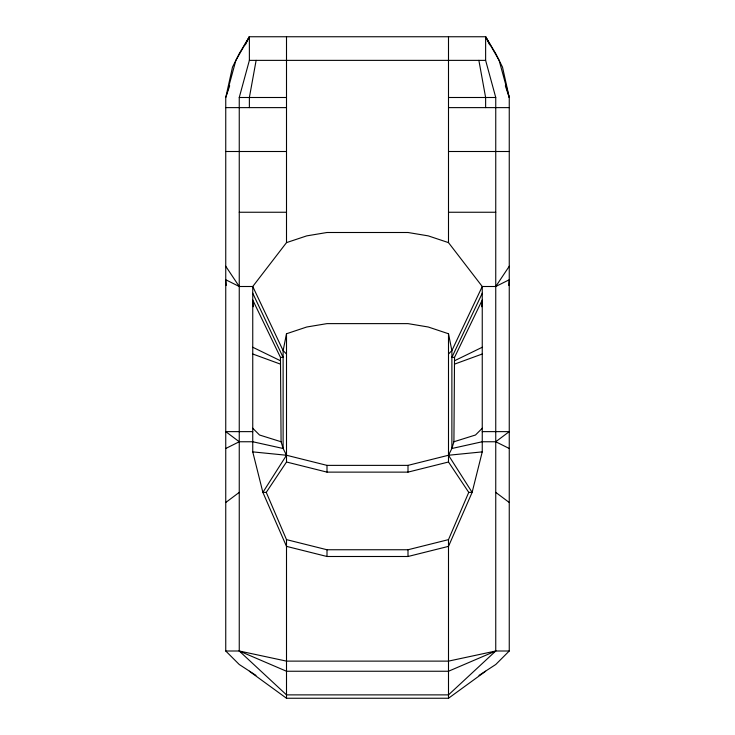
<?xml version="1.0" encoding="UTF-8"?>
<svg xmlns="http://www.w3.org/2000/svg" width="735" height="735" viewBox="0 0 735 735"><rect width="100%" height="100%" fill="white"/><g stroke="black" fill="none" stroke-linecap="round" stroke-linejoin="round"><path stroke-width="1.1" d="M252.748 451.878L262.873 492.376L286.503 546.371L327.002 556.496L407.998 556.496L448.497 546.371L472.127 492.376L482.252 451.878L482.252 286.503L448.497 242.623L428.248 235.871L407.998 232.499L327.002 232.499L306.752 235.871L286.503 242.623L252.748 286.503L252.748 451.878L286.503 455.25L327.002 465.374L407.998 465.374L448.497 455.25L451.878 448.497L453.918 441.753L454.533 357.375L482.252 299.999L481.765 306.752M508.795 285.446L509.254 279.75L495.748 286.503L482.252 286.503L451.878 350.623L448.497 354.004M256.129 60.371L249.376 97.498L249.376 107.622M286.503 333.754L283.122 350.623L283.122 448.497L286.503 455.25L262.873 492.376L266.254 492.376L286.503 462.003L286.503 333.754L306.752 327.002L327.002 323.62L407.998 323.62L428.248 327.002L448.497 333.754L451.878 350.623L451.878 448.497L482.252 441.753L495.748 441.753L509.254 448.497M509.254 650.999L495.748 650.999L448.497 694.878L286.503 694.878L239.252 650.999L239.252 97.498L249.376 60.371L249.376 36.75L485.624 36.75L495.748 53.627L502.501 67.124L509.254 97.498L509.254 650.999L495.748 664.504L479.009 675.401M229.66 85.774L225.746 97.498L225.746 650.999L239.252 664.504L255.991 675.401M249.376 671.248L286.503 698.25L448.497 698.25L448.497 539.628L468.746 492.376L448.497 462.003L448.497 333.754M482.252 293.247L451.878 357.375L454.533 357.375M245.325 44.853L249.376 36.75L239.252 53.627L232.499 67.124L225.746 97.498L235.871 60.371L249.376 36.75M495.748 286.503L509.254 266.254M482.252 428.248L475.499 435.001L453.918 441.753M225.746 502.501L239.252 492.376M495.748 441.753L509.254 431.629L482.252 431.629M448.497 698.25L485.624 671.248M225.746 448.497L239.252 441.753L252.748 441.753L283.122 448.497L281.082 441.753L280.467 357.375L252.748 299.999L253.235 306.752M454.533 360.747L482.252 347.251M505.34 85.774L509.254 97.498L499.129 60.371L485.624 36.75L485.624 60.371L495.748 97.498L495.748 650.999L448.497 671.248L286.503 671.248L239.252 650.999L225.746 650.999M454.533 364.128L482.252 354.004M286.503 462.003L327.002 472.127L407.998 472.127L448.497 462.003M266.254 492.376L286.503 539.628L327.002 549.752L407.998 549.752L448.497 539.628M495.748 650.999L448.497 661.123L286.503 661.123L239.252 650.999M482.252 451.878L448.497 455.25L472.127 492.376L468.746 492.376M249.376 60.371L485.624 60.371M239.252 97.498L286.503 97.498M448.497 97.498L495.748 97.498M225.746 107.622L286.503 107.622M448.497 107.622L509.254 107.622M225.746 151.502L286.503 151.502M448.497 151.502L509.254 151.502M239.252 212.25L286.503 212.25M448.497 212.25L495.748 212.25M226.205 285.446L225.746 279.75L239.252 286.503L252.748 286.503L283.122 350.623L286.503 354.004M280.467 357.375L283.122 357.375L252.748 293.247M252.748 431.629L225.746 431.629L239.252 441.753M281.082 441.753L259.501 435.001L252.748 428.248M252.748 354.004L280.467 364.128M252.748 347.251L280.467 360.747M495.748 492.376L509.254 502.501M225.746 266.254L239.252 286.503M485.624 36.75L489.675 44.853M478.871 60.371L485.624 97.498L485.624 107.622M448.497 36.75L448.497 242.623M407.998 465.374L407.998 472.127M407.998 549.752L407.998 556.496M327.002 465.374L327.002 472.127M327.002 549.752L327.002 556.496M286.503 36.75L286.503 242.623M286.503 539.628L286.503 698.25"/></g></svg>
